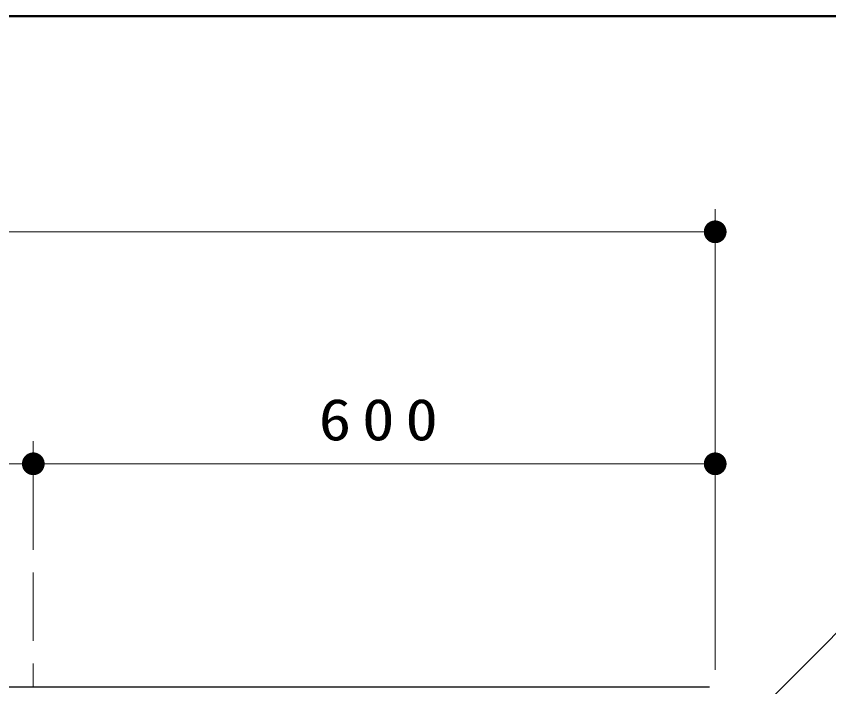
# Model space of a CAD drawing. Units: millimetres on the paper, scale 1:20. Extents: x -365 to 12, y -47 to 342.
# Drawn here: x -251.47 to -215.72, y 227.52 to 257 of the extents above; entities that cross this region are included whole.
import ezdxf

# ---------------------------------------------------------------- set-up
doc = ezdxf.new("R2010")
doc.units = ezdxf.units.MM
doc.linetypes.add('USER2', pattern=[6, 3, -1, 1, -1])
doc.layers.add('LY_1', color=7, linetype='Continuous', lineweight=25)
doc.layers.add('LY_2', color=7, linetype='Continuous', lineweight=13)
doc.styles.add('ＭＳ ゴシック', font='')
doc.styles.get('ＭＳ ゴシック').set_extended_font_data('MS Gothic')

# ---------------------------------------------------------------- blocks, each defined once
blk = doc.blocks.new('filled_dot')
at = {"color": 0, "linetype": 'Continuous', "lineweight": -2, "const_width": 1.25}
blk.add_lwpolyline([(-0.625, 0, 1), (0.625, 0, 1)], format="xyb", close=True, dxfattribs=at)

msp = doc.modelspace()

# ---------------------------------------------------------------- linework, layer by layer
at = {"layer": 'LY_1', "lineweight": 13}
for p, q in [((-220.717, 228.274), (-220.717, 248.524)), ((-310.717, 247.524), (-220.717, 247.524)), ((-250.717, 233.541), (-250.717, 238.325)), ((-250.717, 233.541), (-250.717, 238.325)), ((-280.717, 237.325), (-250.717, 237.325)), ((-250.717, 237.325), (-220.717, 237.325))]:
    msp.add_line(p, q, dxfattribs=at)
at = {"layer": 'LY_1', "color": 4, "linetype": 'USER2', "lineweight": 13}
msp.add_line((-250.717, 232.541), (-250.717, 194.121), dxfattribs=at)
at = {"layer": 'LY_1', "color": 40}
msp.add_line((-310.467, 227.524), (-220.967, 227.524), dxfattribs=at)
at = {"layer": 'LY_1', "lineweight": 13}
msp.add_lwpolyline([(-225.717, 219.537), (-212.174, 233.099), (-164.174, 233.099)], dxfattribs=at)
at = {"layer": 'LY_2', "lineweight": 50}
msp.add_line((0, 257), (-365, 257), dxfattribs=at)

# ---------------------------------------------------------------- block references
at = {"layer": 'LY_1', "lineweight": 13, "xscale": 0.4, "yscale": 0.4, "rotation": 180}
for p in [(-220.717, 247.524), (-250.717, 237.325), (-220.717, 237.325)]:
    msp.add_blockref('filled_dot', p, dxfattribs=at)
at = {"layer": 'LY_1', "lineweight": 13, "xscale": 0.4, "yscale": 0.4}
msp.add_blockref('filled_dot', (-250.717, 237.325), dxfattribs=at)

# ---------------------------------------------------------------- texts
at = {"layer": 'LY_1', "insert": (-235.301, 238.325), "char_height": 1.833, "attachment_point": 8, "style": 'ＭＳ ゴシック'}
msp.add_mtext('\\T1.33;\\W1.15;600', dxfattribs=at)

doc.saveas('drawing.dxf')
